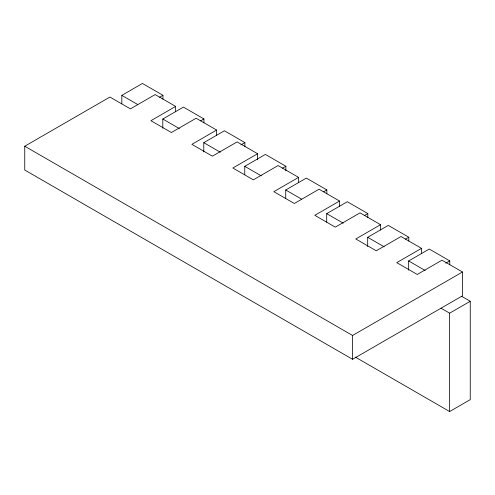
<?xml version="1.0" encoding="UTF-8"?>
<svg xmlns="http://www.w3.org/2000/svg" width="495" height="495" viewBox="0 0 495 495"><rect width="100%" height="100%" fill="white"/><g stroke="black" fill="none" stroke-linecap="round" stroke-linejoin="round"><path stroke-width="0.74" d="M421.499 253.725L421.499 248.354L396.755 262.635L417.248 274.465L441.986 260.178L462.472 272.009L462.472 295.812L352.551 359.277L24.75 170.026L24.75 146.217L109.933 97.039L130.42 108.869L155.158 94.582L175.645 106.413L175.645 111.79M121.832 103.82L121.832 95.362L142.449 83.457L162.935 95.288L162.935 99.149M159.613 97.206L162.935 95.288M175.645 106.413L150.907 120.693L171.394 132.524L196.138 118.237L216.624 130.067L216.624 135.444M162.812 128.279L162.812 119.017L183.428 107.112L203.915 118.942L203.915 122.803M200.586 120.86L203.915 118.942M216.624 130.067L191.881 144.348L212.367 156.179L237.111 141.898L257.598 153.722L257.598 159.866M203.785 151.94L203.785 142.671L224.402 130.773L244.889 142.597L244.889 146.458M240.898 144.905L244.889 142.597M257.598 153.722L232.86 168.009L253.347 179.833L278.085 165.553L298.572 177.383L298.572 182.754M244.759 174.822L244.759 166.332L265.376 154.428L285.863 166.258L285.863 170.886M282.54 168.176L285.863 166.258M298.572 177.383L273.834 191.664L294.321 203.495L319.058 189.208L339.545 201.038L339.545 206.415M285.733 198.483L285.733 189.987L306.349 178.082L326.836 189.913L326.836 193.774M323.513 191.831L326.836 189.913M339.545 201.038L314.808 215.319L335.294 227.149L360.032 212.869L380.525 224.693L380.525 230.07M326.706 222.137L326.706 213.642L347.323 201.743L367.81 213.568L367.81 217.429M364.487 215.492L367.81 213.568M380.525 224.693L355.781 238.98L376.268 250.804L401.012 236.523L421.499 248.354M367.686 246.566L367.686 237.303L388.303 225.398L408.79 237.229L408.79 241.084M405.461 239.147L408.79 237.229M408.66 270.221L408.66 260.958L429.276 249.053L449.763 260.884L449.763 264.745M445.772 263.185L449.763 260.884M24.75 146.217L352.551 335.474L462.472 272.009M441.045 308.218L449.633 313.18L470.25 301.276L470.25 399.638L449.633 411.543L355.305 357.081M121.832 95.362L137.697 104.519M162.812 119.017L179.332 128.558M203.785 142.671L220.306 152.213M244.759 166.332L261.28 175.867M285.733 189.987L301.597 199.145M326.706 213.642L343.233 223.183M367.686 237.303L384.207 246.838M408.66 260.958L425.18 270.499M461.656 296.319L470.25 301.276M449.633 313.18L449.633 411.543M352.551 335.474L352.551 359.277"/></g></svg>
